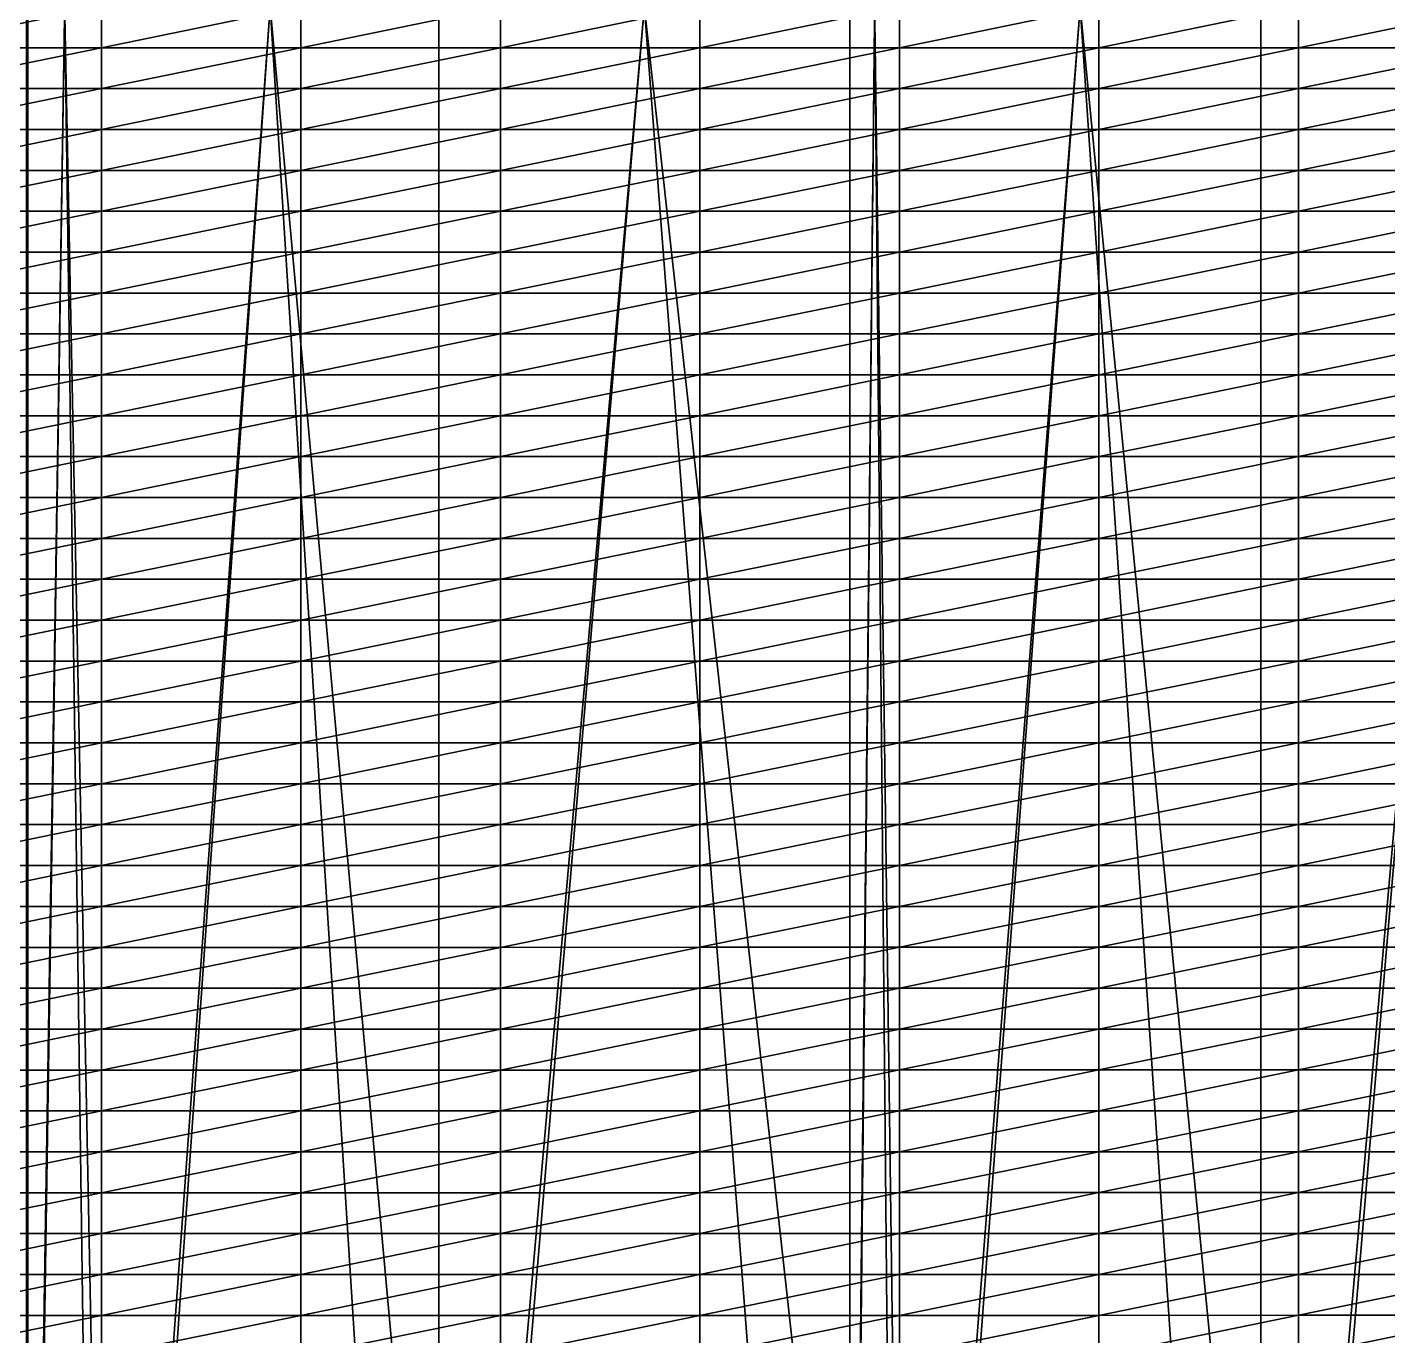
# Model space of a CAD drawing. Header units: metres. Extents: x -3 to 177, y -14 to 14.
# Drawn here: x 111.4 to 118.73, y -7.16 to -0.11 of the extents above; entities that cross this region are included whole.
import ezdxf

# ---------------------------------------------------------------- set-up
doc = ezdxf.new("R2010")
doc.units = ezdxf.units.M
for name, color, linetype, true_color in [('BULKHEAD_05', 7, 'Continuous', 0xdec086), ('DB_2', 7, 'Continuous', 0x99866a), ('HOLD_2', 7, 'Continuous', 0x6fbad1), ('HULL', 7, 'Continuous', 0x528ba5)]:
    doc.layers.add(name, color=color, linetype=linetype, true_color=true_color)

msp = doc.modelspace()

# ---------------------------------------------------------------- linework, layer by layer
at = {"layer": 'BULKHEAD_05'}
for points in [[(111.396, 14.388, 14.5999), (111.396, -14.388, 14.5999), (111.404, -14.388, 14.5999)], [(111.396, 14.388, 14.5999), (111.404, -14.388, 14.5999), (111.404, 14.388, 14.5999)], [(111.404, -14.388, 14.5999), (111.404, 12.5622, 0.012), (111.404, 14.388, 14.5999)], [(111.396, -12.5622, 0.012), (111.396, 12.5622, 0.012), (111.404, 12.5622, 0.012)], [(111.396, -12.5622, 0.012), (111.404, 12.5622, 0.012), (111.404, -12.5622, 0.012)], [(111.404, 12.5622, 0.012), (111.404, -14.388, 14.5999), (111.404, -12.5622, 0.012)]]:
    msp.add_3dface(points, dxfattribs=at)
at = {"layer": 'DB_2'}
for points in [[(111.404, 14.3622, 1.75), (111.8, -14.3623, 1.75), (111.8, 14.3622, 1.75)], [(111.404, 14.3622, 1.75), (111.404, -14.3623, 1.75), (111.8, -14.3623, 1.75)], [(111.404, -14.3623, 1.75), (111.404, 14.3622, 1.75), (111.404, 14.3094, 1.4)], [(111.404, -14.3623, 1.75), (111.404, 14.3094, 1.4), (111.404, 14.053, 0.7)], [(111.8, 14.3622, 1.75), (111.8, -14.3623, 1.75), (113.6188, -14.3623, 1.75)], [(111.8, 14.3622, 1.75), (113.6188, -14.3623, 1.75), (113.6188, 14.3623, 1.75)], [(113.6188, 14.3623, 1.75), (115.8335, -14.3624, 1.75), (115.8335, 14.3624, 1.75)], [(113.6188, 14.3623, 1.75), (113.6188, -14.3623, 1.75), (115.8335, -14.3624, 1.75)], [(115.8335, 14.3624, 1.75), (115.8335, -14.3624, 1.75), (116.1, -14.3624, 1.75)], [(115.8335, 14.3624, 1.75), (116.1, -14.3624, 1.75), (116.1, 14.3624, 1.75)], [(116.1, 14.3624, 1.75), (116.1, -14.3624, 1.75), (118.0483, -14.3624, 1.75)], [(116.1, 14.3624, 1.75), (118.0483, -14.3624, 1.75), (118.0483, 14.3624, 1.75)], [(118.0483, 14.3624, 1.75), (120.2631, -14.3625, 1.75), (120.2631, 14.3625, 1.75)], [(118.0483, 14.3624, 1.75), (118.0483, -14.3624, 1.75), (120.2631, -14.3625, 1.75)], [(111.404, 14.053, 0.7), (111.404, 12.5632), (111.404, -13.4516, 0.35)], [(111.404, -14.3623, 1.75), (111.404, 14.053, 0.7), (111.404, -13.4516, 0.35)], [(111.404, -12.5632), (111.404, 12.5632), (111.8, 12.5632)], [(111.404, -12.5632), (111.8, 12.5632), (111.8, -12.5632)], [(111.404, 12.5632), (111.404, -12.5632), (111.404, -13.4516, 0.35)], [(111.8, -12.5632), (111.8, 12.5632), (113.6188, 12.563)], [(111.8, -12.5632), (113.6188, 12.563), (113.6188, -12.563)], [(113.6188, -12.563), (113.6188, 12.563), (115.8335, 12.5627)], [(113.6188, -12.563), (115.8335, 12.5627), (115.8335, -12.5627)], [(115.8335, -12.5627), (115.8335, 12.5627), (116.1, 12.5627)], [(115.8335, -12.5627), (116.1, 12.5627), (116.1, -12.5627)], [(116.1, -12.5627), (116.1, 12.5627), (118.0483, 12.5624)], [(116.1, -12.5627), (118.0483, 12.5624), (118.0483, -12.5624)], [(118.0483, -12.5624), (118.0483, 12.5624), (120.2631, 12.5622)], [(118.0483, -12.5624), (120.2631, 12.5622), (120.2631, -12.5622)]]:
    msp.add_3dface(points, dxfattribs=at)
at = {"layer": 'HOLD_2'}
for points in [[(111.404, -9.996, 14.6), (111.404, 9.996, 12.6718), (111.404, 13.096, 8)], [(111.404, 13.096, 8), (111.404, 13.0582, 1.75), (111.404, -13.096, 5.75)], [(111.404, -9.996, 12.6718), (111.404, -9.996, 14.6), (111.404, 13.096, 8)], [(111.404, 13.096, 8), (111.404, -13.096, 5.75), (111.404, -9.996, 12.6718)], [(111.404, -13.0582, 1.75), (111.404, 13.0582, 1.75), (111.8, 13.0582, 1.75)], [(111.404, -13.0582, 1.75), (111.8, 13.0582, 1.75), (111.8, -13.0582, 1.75)], [(111.404, 13.0582, 1.75), (111.404, -13.0582, 1.75), (111.404, -13.096, 3.0001)], [(111.404, 13.0582, 1.75), (111.404, -13.096, 3.0001), (111.404, -13.096, 5.75)], [(111.8, -13.0582, 1.75), (111.8, 13.0582, 1.75), (113.6188, 13.0583, 1.75)], [(111.8, -13.0582, 1.75), (113.6188, 13.0583, 1.75), (113.6188, -13.0583, 1.75)], [(113.6188, -13.0583, 1.75), (113.6188, 13.0583, 1.75), (115.8335, 13.0584, 1.75)], [(113.6188, -13.0583, 1.75), (115.8335, 13.0584, 1.75), (115.8335, -13.0584, 1.75)], [(115.8335, -13.0584, 1.75), (115.8335, 13.0584, 1.75), (116.1, 13.0584, 1.75)], [(115.8335, -13.0584, 1.75), (116.1, 13.0584, 1.75), (116.1, -13.0584, 1.75)], [(116.1, -13.0584, 1.75), (116.1, 13.0584, 1.75), (118.0483, 13.0584, 1.75)], [(116.1, -13.0584, 1.75), (118.0483, 13.0584, 1.75), (118.0483, -13.0584, 1.75)], [(118.0483, -13.0584, 1.75), (118.0483, 13.0584, 1.75), (120.2631, 13.0585, 1.75)], [(118.0483, -13.0584, 1.75), (120.2631, 13.0585, 1.75), (120.2631, -13.0585, 1.75)], [(111.404, 9.996, 14.6), (111.404, -9.996, 14.6), (111.8, -9.996, 14.6)], [(111.404, 9.996, 14.6), (111.8, -9.996, 14.6), (111.8, 9.996, 14.6)], [(111.404, -9.996, 14.6), (111.404, 9.996, 14.6), (111.404, 9.996, 12.6718)], [(111.8, 9.996, 14.6), (111.8, -9.996, 14.6), (113.6188, -9.996, 14.6)], [(111.8, 9.996, 14.6), (113.6188, -9.996, 14.6), (113.6188, 9.996, 14.6)], [(113.6188, 9.996, 14.6), (113.6188, -9.996, 14.6), (115.8335, -9.996, 14.6)], [(113.6188, 9.996, 14.6), (115.8335, -9.996, 14.6), (115.8335, 9.996, 14.6)], [(115.8335, 9.996, 14.6), (115.8335, -9.996, 14.6), (116.1, -9.996, 14.6)], [(115.8335, 9.996, 14.6), (116.1, -9.996, 14.6), (116.1, 9.996, 14.6)], [(116.1, 9.996, 14.6), (116.1, -9.996, 14.6), (118.0483, -9.996, 14.6)], [(116.1, 9.996, 14.6), (118.0483, -9.996, 14.6), (118.0483, 9.996, 14.6)], [(118.0483, 9.996, 14.6), (118.0483, -9.996, 14.6), (120.2631, -9.996, 14.6)], [(118.0483, 9.996, 14.6), (120.2631, -9.996, 14.6), (120.2631, 9.996, 14.6)]]:
    msp.add_3dface(points, dxfattribs=at)
at = {"layer": 'HULL'}
for points in [[(110.725, -0.2204), (110.725, 0), (111.8, 0)], [(110.725, -0.2204), (111.8, 0), (111.8, -0.2204)], [(111.8, -0.2204), (111.8, 0), (112.875, 0)], [(111.8, -0.2204), (112.875, 0), (112.875, -0.2204)], [(112.875, -0.2204), (112.875, 0), (113.95, 0)], [(112.875, -0.2204), (113.95, 0), (113.95, -0.2204)], [(113.95, -0.2204), (113.95, 0), (115.025, 0)], [(113.95, -0.2204), (115.025, 0), (115.025, -0.2204)], [(115.025, -0.2204), (115.025, 0), (116.1, 0)], [(115.025, -0.2204), (116.1, 0), (116.1, -0.2204)], [(116.1, -0.2204), (116.1, 0), (117.175, 0)], [(116.1, -0.2204), (117.175, 0), (117.175, -0.2204)], [(117.175, -0.2204), (117.175, 0), (118.25, 0)], [(117.175, -0.2204), (118.25, 0), (118.25, -0.2204)], [(118.25, -0.2204), (118.25, 0), (119.325, 0)], [(118.25, -0.2204), (119.325, 0), (119.325, -0.2204)], [(110.725, -0.4408), (110.725, -0.2204), (111.8, -0.2204)], [(110.725, -0.4408), (111.8, -0.2204), (111.8, -0.4408)], [(111.8, -0.4408), (111.8, -0.2204), (112.875, -0.2204)], [(111.8, -0.4408), (112.875, -0.2204), (112.875, -0.4408)], [(112.875, -0.4408), (112.875, -0.2204), (113.95, -0.2204)], [(112.875, -0.4408), (113.95, -0.2204), (113.95, -0.4408)], [(113.95, -0.4408), (113.95, -0.2204), (115.025, -0.2204)], [(113.95, -0.4408), (115.025, -0.2204), (115.025, -0.4408)], [(115.025, -0.4408), (115.025, -0.2204), (116.1, -0.2204)], [(115.025, -0.4408), (116.1, -0.2204), (116.1, -0.4408)], [(116.1, -0.4408), (116.1, -0.2204), (117.175, -0.2204)], [(116.1, -0.4408), (117.175, -0.2204), (117.175, -0.4408)], [(117.175, -0.4408), (117.175, -0.2204), (118.25, -0.2204)], [(117.175, -0.4408), (118.25, -0.2204), (118.25, -0.4408)], [(118.25, -0.4408), (118.25, -0.2204), (119.325, -0.2204)], [(118.25, -0.4408), (119.325, -0.2204), (119.325, -0.4408)], [(110.725, -0.6612), (110.725, -0.4408), (111.8, -0.4408)], [(110.725, -0.6612), (111.8, -0.4408), (111.8, -0.6612)], [(111.8, -0.6612), (111.8, -0.4408), (112.875, -0.4408)], [(111.8, -0.6612), (112.875, -0.4408), (112.875, -0.6612)], [(112.875, -0.6612), (112.875, -0.4408), (113.95, -0.4408)], [(112.875, -0.6612), (113.95, -0.4408), (113.95, -0.6612)], [(113.95, -0.6612), (113.95, -0.4408), (115.025, -0.4408)], [(113.95, -0.6612), (115.025, -0.4408), (115.025, -0.6612)], [(115.025, -0.6612), (115.025, -0.4408), (116.1, -0.4408)], [(115.025, -0.6612), (116.1, -0.4408), (116.1, -0.6612)], [(116.1, -0.6612), (116.1, -0.4408), (117.175, -0.4408)], [(116.1, -0.6612), (117.175, -0.4408), (117.175, -0.6612)], [(117.175, -0.6612), (117.175, -0.4408), (118.25, -0.4408)], [(117.175, -0.6612), (118.25, -0.4408), (118.25, -0.6612)], [(118.25, -0.6612), (118.25, -0.4408), (119.325, -0.4408)], [(118.25, -0.6612), (119.325, -0.4408), (119.325, -0.6612)], [(110.725, -0.8816), (110.725, -0.6612), (111.8, -0.6612)], [(110.725, -0.8816), (111.8, -0.6612), (111.8, -0.8816)], [(111.8, -0.8816), (111.8, -0.6612), (112.875, -0.6612)], [(111.8, -0.8816), (112.875, -0.6612), (112.875, -0.8816)], [(112.875, -0.8816), (112.875, -0.6612), (113.95, -0.6612)], [(112.875, -0.8816), (113.95, -0.6612), (113.95, -0.8816)], [(113.95, -0.8816), (113.95, -0.6612), (115.025, -0.6612)], [(113.95, -0.8816), (115.025, -0.6612), (115.025, -0.8816)], [(115.025, -0.8816), (115.025, -0.6612), (116.1, -0.6612)], [(115.025, -0.8816), (116.1, -0.6612), (116.1, -0.8816)], [(116.1, -0.8816), (116.1, -0.6612), (117.175, -0.6612)], [(116.1, -0.8816), (117.175, -0.6612), (117.175, -0.8816)], [(117.175, -0.8816), (117.175, -0.6612), (118.25, -0.6612)], [(117.175, -0.8816), (118.25, -0.6612), (118.25, -0.8816)], [(118.25, -0.8816), (118.25, -0.6612), (119.325, -0.6612)], [(118.25, -0.8816), (119.325, -0.6612), (119.325, -0.8816)], [(110.725, -1.102), (110.725, -0.8816), (111.8, -0.8816)], [(110.725, -1.102), (111.8, -0.8816), (111.8, -1.102)], [(111.8, -1.102), (111.8, -0.8816), (112.875, -0.8816)], [(111.8, -1.102), (112.875, -0.8816), (112.875, -1.102)], [(112.875, -1.102), (112.875, -0.8816), (113.95, -0.8816)], [(112.875, -1.102), (113.95, -0.8816), (113.95, -1.102)], [(113.95, -1.102), (113.95, -0.8816), (115.025, -0.8816)], [(113.95, -1.102), (115.025, -0.8816), (115.025, -1.102)], [(115.025, -1.102), (115.025, -0.8816), (116.1, -0.8816)], [(115.025, -1.102), (116.1, -0.8816), (116.1, -1.102)], [(116.1, -1.102), (116.1, -0.8816), (117.175, -0.8816)], [(116.1, -1.102), (117.175, -0.8816), (117.175, -1.102)], [(117.175, -1.102), (117.175, -0.8816), (118.25, -0.8816)], [(117.175, -1.102), (118.25, -0.8816), (118.25, -1.102)], [(118.25, -1.102), (118.25, -0.8816), (119.325, -0.8816)], [(118.25, -1.102), (119.325, -0.8816), (119.325, -1.102)], [(110.725, -1.3224), (110.725, -1.102), (111.8, -1.102)], [(110.725, -1.3224), (111.8, -1.102), (111.8, -1.3224)], [(111.8, -1.3224), (111.8, -1.102), (112.875, -1.102)], [(111.8, -1.3224), (112.875, -1.102), (112.875, -1.3224)], [(112.875, -1.3224), (112.875, -1.102), (113.95, -1.102)], [(112.875, -1.3224), (113.95, -1.102), (113.95, -1.3224)], [(113.95, -1.3224), (113.95, -1.102), (115.025, -1.102)], [(113.95, -1.3224), (115.025, -1.102), (115.025, -1.3224)], [(115.025, -1.3224), (115.025, -1.102), (116.1, -1.102)], [(115.025, -1.3224), (116.1, -1.102), (116.1, -1.3224)], [(116.1, -1.3224), (116.1, -1.102), (117.175, -1.102)], [(116.1, -1.3224), (117.175, -1.102), (117.175, -1.3224)], [(117.175, -1.3224), (117.175, -1.102), (118.25, -1.102)], [(117.175, -1.3224), (118.25, -1.102), (118.25, -1.3224)], [(118.25, -1.3224), (118.25, -1.102), (119.325, -1.102)], [(118.25, -1.3224), (119.325, -1.102), (119.325, -1.3223)], [(110.725, -1.5428), (110.725, -1.3224), (111.8, -1.3224)], [(110.725, -1.5428), (111.8, -1.3224), (111.8, -1.5428)], [(111.8, -1.5428), (111.8, -1.3224), (112.875, -1.3224)], [(111.8, -1.5428), (112.875, -1.3224), (112.875, -1.5428)], [(112.875, -1.5428), (112.875, -1.3224), (113.95, -1.3224)], [(112.875, -1.5428), (113.95, -1.3224), (113.95, -1.5428)], [(113.95, -1.5428), (113.95, -1.3224), (115.025, -1.3224)], [(113.95, -1.5428), (115.025, -1.3224), (115.025, -1.5428)], [(115.025, -1.5428), (115.025, -1.3224), (116.1, -1.3224)], [(115.025, -1.5428), (116.1, -1.3224), (116.1, -1.5428)], [(116.1, -1.5428), (116.1, -1.3224), (117.175, -1.3224)], [(116.1, -1.5428), (117.175, -1.3224), (117.175, -1.5428)], [(117.175, -1.5428), (117.175, -1.3224), (118.25, -1.3224)], [(117.175, -1.5428), (118.25, -1.3224), (118.25, -1.5428)], [(118.25, -1.5428), (118.25, -1.3224), (119.325, -1.3223)], [(118.25, -1.5428), (119.325, -1.3223), (119.325, -1.5427)], [(110.725, -1.7633), (110.725, -1.5428), (111.8, -1.5428)], [(110.725, -1.7633), (111.8, -1.5428), (111.8, -1.7633)], [(111.8, -1.7633), (111.8, -1.5428), (112.875, -1.5428)], [(111.8, -1.7633), (112.875, -1.5428), (112.875, -1.7632)], [(112.875, -1.7632), (112.875, -1.5428), (113.95, -1.5428)], [(112.875, -1.7632), (113.95, -1.5428), (113.95, -1.7632)], [(113.95, -1.7632), (113.95, -1.5428), (115.025, -1.5428)], [(113.95, -1.7632), (115.025, -1.5428), (115.025, -1.7632)], [(115.025, -1.7632), (115.025, -1.5428), (116.1, -1.5428)], [(115.025, -1.7632), (116.1, -1.5428), (116.1, -1.7632)], [(116.1, -1.7632), (116.1, -1.5428), (117.175, -1.5428)], [(116.1, -1.7632), (117.175, -1.5428), (117.175, -1.7632)], [(117.175, -1.7632), (117.175, -1.5428), (118.25, -1.5428)], [(117.175, -1.7632), (118.25, -1.5428), (118.25, -1.7631)], [(118.25, -1.7631), (118.25, -1.5428), (119.325, -1.5427)], [(118.25, -1.7631), (119.325, -1.5427), (119.325, -1.7631)], [(110.725, -1.9837), (110.725, -1.7633), (111.8, -1.7633)], [(110.725, -1.9837), (111.8, -1.7633), (111.8, -1.9837)], [(111.8, -1.9837), (111.8, -1.7633), (112.875, -1.7632)], [(111.8, -1.9837), (112.875, -1.7632), (112.875, -1.9836)], [(112.875, -1.9836), (112.875, -1.7632), (113.95, -1.7632)], [(112.875, -1.9836), (113.95, -1.7632), (113.95, -1.9836)], [(113.95, -1.9836), (113.95, -1.7632), (115.025, -1.7632)], [(113.95, -1.9836), (115.025, -1.7632), (115.025, -1.9836)], [(115.025, -1.9836), (115.025, -1.7632), (116.1, -1.7632)], [(115.025, -1.9836), (116.1, -1.7632), (116.1, -1.9836)], [(116.1, -1.9836), (116.1, -1.7632), (117.175, -1.7632)], [(116.1, -1.9836), (117.175, -1.7632), (117.175, -1.9836)], [(117.175, -1.9836), (117.175, -1.7632), (118.25, -1.7631)], [(117.175, -1.9836), (118.25, -1.7631), (118.25, -1.9835)], [(118.25, -1.9835), (118.25, -1.7631), (119.325, -1.7631)], [(118.25, -1.9835), (119.325, -1.7631), (119.325, -1.9835)], [(110.725, -2.2041), (110.725, -1.9837), (111.8, -1.9837)], [(110.725, -2.2041), (111.8, -1.9837), (111.8, -2.2041)], [(111.8, -2.2041), (111.8, -1.9837), (112.875, -1.9836)], [(111.8, -2.2041), (112.875, -1.9836), (112.875, -2.204)], [(112.875, -2.204), (112.875, -1.9836), (113.95, -1.9836)], [(112.875, -2.204), (113.95, -1.9836), (113.95, -2.204)], [(113.95, -2.204), (113.95, -1.9836), (115.025, -1.9836)], [(113.95, -2.204), (115.025, -1.9836), (115.025, -2.204)], [(115.025, -2.204), (115.025, -1.9836), (116.1, -1.9836)], [(115.025, -2.204), (116.1, -1.9836), (116.1, -2.204)], [(116.1, -2.204), (116.1, -1.9836), (117.175, -1.9836)], [(116.1, -2.204), (117.175, -1.9836), (117.175, -2.204)], [(117.175, -2.204), (117.175, -1.9836), (118.25, -1.9835)], [(117.175, -2.204), (118.25, -1.9835), (118.25, -2.2039)], [(118.25, -2.2039), (118.25, -1.9835), (119.325, -1.9835)], [(118.25, -2.2039), (119.325, -1.9835), (119.325, -2.2039)], [(110.725, -2.4245), (110.725, -2.2041), (111.8, -2.2041)], [(110.725, -2.4245), (111.8, -2.2041), (111.8, -2.4245)], [(111.8, -2.4245), (111.8, -2.2041), (112.875, -2.204)], [(111.8, -2.4245), (112.875, -2.204), (112.875, -2.4244)], [(112.875, -2.4244), (112.875, -2.204), (113.95, -2.204)], [(112.875, -2.4244), (113.95, -2.204), (113.95, -2.4244)], [(113.95, -2.4244), (113.95, -2.204), (115.025, -2.204)], [(113.95, -2.4244), (115.025, -2.204), (115.025, -2.4244)], [(115.025, -2.4244), (115.025, -2.204), (116.1, -2.204)], [(115.025, -2.4244), (116.1, -2.204), (116.1, -2.4244)], [(116.1, -2.4244), (116.1, -2.204), (117.175, -2.204)], [(116.1, -2.4244), (117.175, -2.204), (117.175, -2.4244)], [(117.175, -2.4244), (117.175, -2.204), (118.25, -2.2039)], [(117.175, -2.4244), (118.25, -2.2039), (118.25, -2.4243)], [(118.25, -2.4243), (118.25, -2.2039), (119.325, -2.2039)], [(118.25, -2.4243), (119.325, -2.2039), (119.325, -2.4243)], [(110.725, -2.6449), (110.725, -2.4245), (111.8, -2.4245)], [(110.725, -2.6449), (111.8, -2.4245), (111.8, -2.6449)], [(111.8, -2.6449), (111.8, -2.4245), (112.875, -2.4244)], [(111.8, -2.6449), (112.875, -2.4244), (112.875, -2.6449)], [(112.875, -2.6449), (112.875, -2.4244), (113.95, -2.4244)], [(112.875, -2.6449), (113.95, -2.4244), (113.95, -2.6448)], [(113.95, -2.6448), (113.95, -2.4244), (115.025, -2.4244)], [(113.95, -2.6448), (115.025, -2.4244), (115.025, -2.6448)], [(115.025, -2.6448), (115.025, -2.4244), (116.1, -2.4244)], [(115.025, -2.6448), (116.1, -2.4244), (116.1, -2.6448)], [(116.1, -2.6448), (116.1, -2.4244), (117.175, -2.4244)], [(116.1, -2.6448), (117.175, -2.4244), (117.175, -2.6447)], [(117.175, -2.6447), (117.175, -2.4244), (118.25, -2.4243)], [(117.175, -2.6447), (118.25, -2.4243), (118.25, -2.6447)], [(118.25, -2.6447), (118.25, -2.4243), (119.325, -2.4243)], [(118.25, -2.6447), (119.325, -2.4243), (119.325, -2.6447)], [(110.725, -2.8653), (110.725, -2.6449), (111.8, -2.6449)], [(110.725, -2.8653), (111.8, -2.6449), (111.8, -2.8653)], [(111.8, -2.8653), (111.8, -2.6449), (112.875, -2.6449)], [(111.8, -2.8653), (112.875, -2.6449), (112.875, -2.8653)], [(112.875, -2.8653), (112.875, -2.6449), (113.95, -2.6448)], [(112.875, -2.8653), (113.95, -2.6448), (113.95, -2.8652)], [(113.95, -2.8652), (113.95, -2.6448), (115.025, -2.6448)], [(113.95, -2.8652), (115.025, -2.6448), (115.025, -2.8652)], [(115.025, -2.8652), (115.025, -2.6448), (116.1, -2.6448)], [(115.025, -2.8652), (116.1, -2.6448), (116.1, -2.8652)], [(116.1, -2.8652), (116.1, -2.6448), (117.175, -2.6447)], [(116.1, -2.8652), (117.175, -2.6447), (117.175, -2.8651)], [(117.175, -2.8651), (117.175, -2.6447), (118.25, -2.6447)], [(117.175, -2.8651), (118.25, -2.6447), (118.25, -2.8651)], [(118.25, -2.8651), (118.25, -2.6447), (119.325, -2.6447)], [(118.25, -2.8651), (119.325, -2.6447), (119.325, -2.8651)], [(110.725, -3.0857), (110.725, -2.8653), (111.8, -2.8653)], [(110.725, -3.0857), (111.8, -2.8653), (111.8, -3.0857)], [(111.8, -3.0857), (111.8, -2.8653), (112.875, -2.8653)], [(111.8, -3.0857), (112.875, -2.8653), (112.875, -3.0857)], [(112.875, -3.0857), (112.875, -2.8653), (113.95, -2.8652)], [(112.875, -3.0857), (113.95, -2.8652), (113.95, -3.0856)], [(113.95, -3.0856), (113.95, -2.8652), (115.025, -2.8652)], [(113.95, -3.0856), (115.025, -2.8652), (115.025, -3.0856)], [(115.025, -3.0856), (115.025, -2.8652), (116.1, -2.8652)], [(115.025, -3.0856), (116.1, -2.8652), (116.1, -3.0856)], [(116.1, -3.0856), (116.1, -2.8652), (117.175, -2.8651)], [(116.1, -3.0856), (117.175, -2.8651), (117.175, -3.0855)], [(117.175, -3.0855), (117.175, -2.8651), (118.25, -2.8651)], [(117.175, -3.0855), (118.25, -2.8651), (118.25, -3.0855)], [(118.25, -3.0855), (118.25, -2.8651), (119.325, -2.8651)], [(118.25, -3.0855), (119.325, -2.8651), (119.325, -3.0855)], [(110.725, -3.3061), (110.725, -3.0857), (111.8, -3.0857)], [(110.725, -3.3061), (111.8, -3.0857), (111.8, -3.3061)], [(111.8, -3.3061), (111.8, -3.0857), (112.875, -3.0857)], [(111.8, -3.3061), (112.875, -3.0857), (112.875, -3.3061)], [(112.875, -3.3061), (112.875, -3.0857), (113.95, -3.0856)], [(112.875, -3.3061), (113.95, -3.0856), (113.95, -3.306)], [(113.95, -3.306), (113.95, -3.0856), (115.025, -3.0856)], [(113.95, -3.306), (115.025, -3.0856), (115.025, -3.306)], [(115.025, -3.306), (115.025, -3.0856), (116.1, -3.0856)], [(115.025, -3.306), (116.1, -3.0856), (116.1, -3.306)], [(116.1, -3.306), (116.1, -3.0856), (117.175, -3.0855)], [(116.1, -3.306), (117.175, -3.0855), (117.175, -3.3059)], [(117.175, -3.3059), (117.175, -3.0855), (118.25, -3.0855)], [(117.175, -3.3059), (118.25, -3.0855), (118.25, -3.3059)], [(118.25, -3.3059), (118.25, -3.0855), (119.325, -3.0855)], [(118.25, -3.3059), (119.325, -3.0855), (119.325, -3.3059)], [(110.725, -3.5265), (110.725, -3.3061), (111.8, -3.3061)], [(110.725, -3.5265), (111.8, -3.3061), (111.8, -3.5265)], [(111.8, -3.5265), (111.8, -3.3061), (112.875, -3.3061)], [(111.8, -3.5265), (112.875, -3.3061), (112.875, -3.5265)], [(112.875, -3.5265), (112.875, -3.3061), (113.95, -3.306)], [(112.875, -3.5265), (113.95, -3.306), (113.95, -3.5264)], [(113.95, -3.5264), (113.95, -3.306), (115.025, -3.306)], [(113.95, -3.5264), (115.025, -3.306), (115.025, -3.5264)], [(115.025, -3.5264), (115.025, -3.306), (116.1, -3.306)], [(115.025, -3.5264), (116.1, -3.306), (116.1, -3.5264)], [(116.1, -3.5264), (116.1, -3.306), (117.175, -3.3059)], [(116.1, -3.5264), (117.175, -3.3059), (117.175, -3.5263)], [(117.175, -3.5263), (117.175, -3.3059), (118.25, -3.3059)], [(117.175, -3.5263), (118.25, -3.3059), (118.25, -3.5263)], [(118.25, -3.5263), (118.25, -3.3059), (119.325, -3.3059)], [(118.25, -3.5263), (119.325, -3.3059), (119.325, -3.5263)], [(110.725, -3.7469), (110.725, -3.5265), (111.8, -3.5265)], [(110.725, -3.7469), (111.8, -3.5265), (111.8, -3.7469)], [(111.8, -3.7469), (111.8, -3.5265), (112.875, -3.5265)], [(111.8, -3.7469), (112.875, -3.5265), (112.875, -3.7469)], [(112.875, -3.7469), (112.875, -3.5265), (113.95, -3.5264)], [(112.875, -3.7469), (113.95, -3.5264), (113.95, -3.7468)], [(113.95, -3.7468), (113.95, -3.5264), (115.025, -3.5264)], [(113.95, -3.7468), (115.025, -3.5264), (115.025, -3.7468)], [(115.025, -3.7468), (115.025, -3.5264), (116.1, -3.5264)], [(115.025, -3.7468), (116.1, -3.5264), (116.1, -3.7468)], [(116.1, -3.7468), (116.1, -3.5264), (117.175, -3.5263)], [(116.1, -3.7468), (117.175, -3.5263), (117.175, -3.7467)], [(117.175, -3.7467), (117.175, -3.5263), (118.25, -3.5263)], [(117.175, -3.7467), (118.25, -3.5263), (118.25, -3.7467)], [(118.25, -3.7467), (118.25, -3.5263), (119.325, -3.5263)], [(118.25, -3.7467), (119.325, -3.5263), (119.325, -3.7466)], [(110.725, -3.9673), (110.725, -3.7469), (111.8, -3.7469)], [(110.725, -3.9673), (111.8, -3.7469), (111.8, -3.9673)], [(111.8, -3.9673), (111.8, -3.7469), (112.875, -3.7469)], [(111.8, -3.9673), (112.875, -3.7469), (112.875, -3.9673)], [(112.875, -3.9673), (112.875, -3.7469), (113.95, -3.7468)], [(112.875, -3.9673), (113.95, -3.7468), (113.95, -3.9672)], [(113.95, -3.9672), (113.95, -3.7468), (115.025, -3.7468)], [(113.95, -3.9672), (115.025, -3.7468), (115.025, -3.9672)], [(115.025, -3.9672), (115.025, -3.7468), (116.1, -3.7468)], [(115.025, -3.9672), (116.1, -3.7468), (116.1, -3.9672)], [(116.1, -3.9672), (116.1, -3.7468), (117.175, -3.7467)], [(116.1, -3.9672), (117.175, -3.7467), (117.175, -3.9671)], [(117.175, -3.9671), (117.175, -3.7467), (118.25, -3.7467)], [(117.175, -3.9671), (118.25, -3.7467), (118.25, -3.9671)], [(118.25, -3.9671), (118.25, -3.7467), (119.325, -3.7466)], [(118.25, -3.9671), (119.325, -3.7466), (119.325, -3.967)], [(110.725, -4.1877), (110.725, -3.9673), (111.8, -3.9673)], [(110.725, -4.1877), (111.8, -3.9673), (111.8, -4.1877)], [(111.8, -4.1877), (111.8, -3.9673), (112.875, -3.9673)], [(111.8, -4.1877), (112.875, -3.9673), (112.875, -4.1877)], [(112.875, -4.1877), (112.875, -3.9673), (113.95, -3.9672)], [(112.875, -4.1877), (113.95, -3.9672), (113.95, -4.1876)], [(113.95, -4.1876), (113.95, -3.9672), (115.025, -3.9672)], [(113.95, -4.1876), (115.025, -3.9672), (115.025, -4.1876)], [(115.025, -4.1876), (115.025, -3.9672), (116.1, -3.9672)], [(115.025, -4.1876), (116.1, -3.9672), (116.1, -4.1876)], [(116.1, -4.1876), (116.1, -3.9672), (117.175, -3.9671)], [(116.1, -4.1876), (117.175, -3.9671), (117.175, -4.1875)], [(117.175, -4.1875), (117.175, -3.9671), (118.25, -3.9671)], [(117.175, -4.1875), (118.25, -3.9671), (118.25, -4.1875)], [(118.25, -4.1875), (118.25, -3.9671), (119.325, -3.967)], [(118.25, -4.1875), (119.325, -3.967), (119.325, -4.1874)], [(110.725, -4.4081), (110.725, -4.1877), (111.8, -4.1877)], [(110.725, -4.4081), (111.8, -4.1877), (111.8, -4.4081)], [(111.8, -4.4081), (111.8, -4.1877), (112.875, -4.1877)], [(111.8, -4.4081), (112.875, -4.1877), (112.875, -4.4081)], [(112.875, -4.4081), (112.875, -4.1877), (113.95, -4.1876)], [(112.875, -4.4081), (113.95, -4.1876), (113.95, -4.408)], [(113.95, -4.408), (113.95, -4.1876), (115.025, -4.1876)], [(113.95, -4.408), (115.025, -4.1876), (115.025, -4.408)], [(115.025, -4.408), (115.025, -4.1876), (116.1, -4.1876)], [(115.025, -4.408), (116.1, -4.1876), (116.1, -4.408)], [(116.1, -4.408), (116.1, -4.1876), (117.175, -4.1875)], [(116.1, -4.408), (117.175, -4.1875), (117.175, -4.4079)], [(117.175, -4.4079), (117.175, -4.1875), (118.25, -4.1875)], [(117.175, -4.4079), (118.25, -4.1875), (118.25, -4.4079)], [(118.25, -4.4079), (118.25, -4.1875), (119.325, -4.1874)], [(118.25, -4.4079), (119.325, -4.1874), (119.325, -4.4078)], [(110.725, -4.6285), (110.725, -4.4081), (111.8, -4.4081)], [(110.725, -4.6285), (111.8, -4.4081), (111.8, -4.6285)], [(111.8, -4.6285), (111.8, -4.4081), (112.875, -4.4081)], [(111.8, -4.6285), (112.875, -4.4081), (112.875, -4.6285)], [(112.875, -4.6285), (112.875, -4.4081), (113.95, -4.408)], [(112.875, -4.6285), (113.95, -4.408), (113.95, -4.6284)], [(113.95, -4.6284), (113.95, -4.408), (115.025, -4.408)], [(113.95, -4.6284), (115.025, -4.408), (115.025, -4.6284)], [(115.025, -4.6284), (115.025, -4.408), (116.1, -4.408)], [(115.025, -4.6284), (116.1, -4.408), (116.1, -4.6284)], [(116.1, -4.6284), (116.1, -4.408), (117.175, -4.4079)], [(116.1, -4.6284), (117.175, -4.4079), (117.175, -4.6283)], [(117.175, -4.6283), (117.175, -4.4079), (118.25, -4.4079)], [(117.175, -4.6283), (118.25, -4.4079), (118.25, -4.6283)], [(118.25, -4.6283), (118.25, -4.4079), (119.325, -4.4078)], [(118.25, -4.6283), (119.325, -4.4078), (119.325, -4.6282)], [(110.725, -4.8489), (110.725, -4.6285), (111.8, -4.6285)], [(110.725, -4.8489), (111.8, -4.6285), (111.8, -4.8489)], [(111.8, -4.8489), (111.8, -4.6285), (112.875, -4.6285)], [(111.8, -4.8489), (112.875, -4.6285), (112.875, -4.8489)], [(112.875, -4.8489), (112.875, -4.6285), (113.95, -4.6284)], [(112.875, -4.8489), (113.95, -4.6284), (113.95, -4.8488)], [(113.95, -4.8488), (113.95, -4.6284), (115.025, -4.6284)], [(113.95, -4.8488), (115.025, -4.6284), (115.025, -4.8488)], [(115.025, -4.8488), (115.025, -4.6284), (116.1, -4.6284)], [(115.025, -4.8488), (116.1, -4.6284), (116.1, -4.8488)], [(116.1, -4.8488), (116.1, -4.6284), (117.175, -4.6283)], [(116.1, -4.8488), (117.175, -4.6283), (117.175, -4.8487)], [(117.175, -4.8487), (117.175, -4.6283), (118.25, -4.6283)], [(117.175, -4.8487), (118.25, -4.6283), (118.25, -4.8487)], [(118.25, -4.8487), (118.25, -4.6283), (119.325, -4.6282)], [(118.25, -4.8487), (119.325, -4.6282), (119.325, -4.8486)], [(110.725, -5.0694), (110.725, -4.8489), (111.8, -4.8489)], [(110.725, -5.0694), (111.8, -4.8489), (111.8, -5.0694)], [(111.8, -5.0694), (111.8, -4.8489), (112.875, -4.8489)], [(111.8, -5.0694), (112.875, -4.8489), (112.875, -5.0693)], [(112.875, -5.0693), (112.875, -4.8489), (113.95, -4.8488)], [(112.875, -5.0693), (113.95, -4.8488), (113.95, -5.0693)], [(113.95, -5.0693), (113.95, -4.8488), (115.025, -4.8488)], [(113.95, -5.0693), (115.025, -4.8488), (115.025, -5.0692)], [(115.025, -5.0692), (115.025, -4.8488), (116.1, -4.8488)], [(115.025, -5.0692), (116.1, -4.8488), (116.1, -5.0691)], [(116.1, -5.0691), (116.1, -4.8488), (117.175, -4.8487)], [(116.1, -5.0691), (117.175, -4.8487), (117.175, -5.0691)], [(117.175, -5.0691), (117.175, -4.8487), (118.25, -4.8487)], [(117.175, -5.0691), (118.25, -4.8487), (118.25, -5.069)], [(118.25, -5.069), (118.25, -4.8487), (119.325, -4.8486)], [(118.25, -5.069), (119.325, -4.8486), (119.325, -5.069)], [(110.725, -5.2898), (110.725, -5.0694), (111.8, -5.0694)], [(110.725, -5.2898), (111.8, -5.0694), (111.8, -5.2898)], [(111.8, -5.2898), (111.8, -5.0694), (112.875, -5.0693)], [(111.8, -5.2898), (112.875, -5.0693), (112.875, -5.2897)], [(112.875, -5.2897), (112.875, -5.0693), (113.95, -5.0693)], [(112.875, -5.2897), (113.95, -5.0693), (113.95, -5.2897)], [(113.95, -5.2897), (113.95, -5.0693), (115.025, -5.0692)], [(113.95, -5.2897), (115.025, -5.0692), (115.025, -5.2896)], [(115.025, -5.2896), (115.025, -5.0692), (116.1, -5.0691)], [(115.025, -5.2896), (116.1, -5.0691), (116.1, -5.2895)], [(116.1, -5.2895), (116.1, -5.0691), (117.175, -5.0691)], [(116.1, -5.2895), (117.175, -5.0691), (117.175, -5.2895)], [(117.175, -5.2895), (117.175, -5.0691), (118.25, -5.069)], [(117.175, -5.2895), (118.25, -5.069), (118.25, -5.2894)], [(118.25, -5.2894), (118.25, -5.069), (119.325, -5.069)], [(118.25, -5.2894), (119.325, -5.069), (119.325, -5.2894)], [(110.725, -5.5102), (110.725, -5.2898), (111.8, -5.2898)], [(110.725, -5.5102), (111.8, -5.2898), (111.8, -5.5102)], [(111.8, -5.5102), (111.8, -5.2898), (112.875, -5.2897)], [(111.8, -5.5102), (112.875, -5.2897), (112.875, -5.5101)], [(112.875, -5.5101), (112.875, -5.2897), (113.95, -5.2897)], [(112.875, -5.5101), (113.95, -5.2897), (113.95, -5.5101)], [(113.95, -5.5101), (113.95, -5.2897), (115.025, -5.2896)], [(113.95, -5.5101), (115.025, -5.2896), (115.025, -5.51)], [(115.025, -5.51), (115.025, -5.2896), (116.1, -5.2895)], [(115.025, -5.51), (116.1, -5.2895), (116.1, -5.5099)], [(116.1, -5.5099), (116.1, -5.2895), (117.175, -5.2895)], [(116.1, -5.5099), (117.175, -5.2895), (117.175, -5.5099)], [(117.175, -5.5099), (117.175, -5.2895), (118.25, -5.2894)], [(117.175, -5.5099), (118.25, -5.2894), (118.25, -5.5098)], [(118.25, -5.5098), (118.25, -5.2894), (119.325, -5.2894)], [(118.25, -5.5098), (119.325, -5.2894), (119.325, -5.5098)], [(110.725, -5.7306), (110.725, -5.5102), (111.8, -5.5102)], [(110.725, -5.7306), (111.8, -5.5102), (111.8, -5.7306)], [(111.8, -5.7306), (111.8, -5.5102), (112.875, -5.5101)], [(111.8, -5.7306), (112.875, -5.5101), (112.875, -5.7305)], [(112.875, -5.7305), (112.875, -5.5101), (113.95, -5.5101)], [(112.875, -5.7305), (113.95, -5.5101), (113.95, -5.7305)], [(113.95, -5.7305), (113.95, -5.5101), (115.025, -5.51)], [(113.95, -5.7305), (115.025, -5.51), (115.025, -5.7304)], [(115.025, -5.7304), (115.025, -5.51), (116.1, -5.5099)], [(115.025, -5.7304), (116.1, -5.5099), (116.1, -5.7303)], [(116.1, -5.7303), (116.1, -5.5099), (117.175, -5.5099)], [(116.1, -5.7303), (117.175, -5.5099), (117.175, -5.7303)], [(117.175, -5.7303), (117.175, -5.5099), (118.25, -5.5098)], [(117.175, -5.7303), (118.25, -5.5098), (118.25, -5.7302)], [(118.25, -5.7302), (118.25, -5.5098), (119.325, -5.5098)], [(118.25, -5.7302), (119.325, -5.5098), (119.325, -5.7302)], [(110.725, -5.951), (110.725, -5.7306), (111.8, -5.7306)], [(110.725, -5.951), (111.8, -5.7306), (111.8, -5.951)], [(111.8, -5.951), (111.8, -5.7306), (112.875, -5.7305)], [(111.8, -5.951), (112.875, -5.7305), (112.875, -5.9509)], [(112.875, -5.9509), (112.875, -5.7305), (113.95, -5.7305)], [(112.875, -5.9509), (113.95, -5.7305), (113.95, -5.9509)], [(113.95, -5.9509), (113.95, -5.7305), (115.025, -5.7304)], [(113.95, -5.9509), (115.025, -5.7304), (115.025, -5.9508)], [(115.025, -5.9508), (115.025, -5.7304), (116.1, -5.7303)], [(115.025, -5.9508), (116.1, -5.7303), (116.1, -5.9507)], [(116.1, -5.9507), (116.1, -5.7303), (117.175, -5.7303)], [(116.1, -5.9507), (117.175, -5.7303), (117.175, -5.9507)], [(117.175, -5.9507), (117.175, -5.7303), (118.25, -5.7302)], [(117.175, -5.9507), (118.25, -5.7302), (118.25, -5.9506)], [(118.25, -5.9506), (118.25, -5.7302), (119.325, -5.7302)], [(118.25, -5.9506), (119.325, -5.7302), (119.325, -5.9506)], [(110.725, -6.1714), (110.725, -5.951), (111.8, -5.951)], [(110.725, -6.1714), (111.8, -5.951), (111.8, -6.1714)], [(111.8, -6.1714), (111.8, -5.951), (112.875, -5.9509)], [(111.8, -6.1714), (112.875, -5.9509), (112.875, -6.1713)], [(112.875, -6.1713), (112.875, -5.9509), (113.95, -5.9509)], [(112.875, -6.1713), (113.95, -5.9509), (113.95, -6.1713)], [(113.95, -6.1713), (113.95, -5.9509), (115.025, -5.9508)], [(113.95, -6.1713), (115.025, -5.9508), (115.025, -6.1712)], [(115.025, -6.1712), (115.025, -5.9508), (116.1, -5.9507)], [(115.025, -6.1712), (116.1, -5.9507), (116.1, -6.1711)], [(116.1, -6.1711), (116.1, -5.9507), (117.175, -5.9507)], [(116.1, -6.1711), (117.175, -5.9507), (117.175, -6.1711)], [(117.175, -6.1711), (117.175, -5.9507), (118.25, -5.9506)], [(117.175, -6.1711), (118.25, -5.9506), (118.25, -6.171)], [(118.25, -6.171), (118.25, -5.9506), (119.325, -5.9506)], [(118.25, -6.171), (119.325, -5.9506), (119.325, -6.171)], [(110.725, -6.3918), (110.725, -6.1714), (111.8, -6.1714)], [(110.725, -6.3918), (111.8, -6.1714), (111.8, -6.3918)], [(111.8, -6.3918), (111.8, -6.1714), (112.875, -6.1713)], [(111.8, -6.3918), (112.875, -6.1713), (112.875, -6.3917)], [(112.875, -6.3917), (112.875, -6.1713), (113.95, -6.1713)], [(112.875, -6.3917), (113.95, -6.1713), (113.95, -6.3917)], [(113.95, -6.3917), (113.95, -6.1713), (115.025, -6.1712)], [(113.95, -6.3917), (115.025, -6.1712), (115.025, -6.3916)], [(115.025, -6.3916), (115.025, -6.1712), (116.1, -6.1711)], [(115.025, -6.3916), (116.1, -6.1711), (116.1, -6.3915)], [(116.1, -6.3915), (116.1, -6.1711), (117.175, -6.1711)], [(116.1, -6.3915), (117.175, -6.1711), (117.175, -6.3915)], [(117.175, -6.3915), (117.175, -6.1711), (118.25, -6.171)], [(117.175, -6.3915), (118.25, -6.171), (118.25, -6.3914)], [(118.25, -6.3914), (118.25, -6.171), (119.325, -6.171)], [(118.25, -6.3914), (119.325, -6.171), (119.325, -6.3913)], [(110.725, -6.6122), (110.725, -6.3918), (111.8, -6.3918)], [(110.725, -6.6122), (111.8, -6.3918), (111.8, -6.6122)], [(111.8, -6.6122), (111.8, -6.3918), (112.875, -6.3917)], [(111.8, -6.6122), (112.875, -6.3917), (112.875, -6.6121)], [(112.875, -6.6121), (112.875, -6.3917), (113.95, -6.3917)], [(112.875, -6.6121), (113.95, -6.3917), (113.95, -6.6121)], [(113.95, -6.6121), (113.95, -6.3917), (115.025, -6.3916)], [(113.95, -6.6121), (115.025, -6.3916), (115.025, -6.612)], [(115.025, -6.612), (115.025, -6.3916), (116.1, -6.3915)], [(115.025, -6.612), (116.1, -6.3915), (116.1, -6.6119)], [(116.1, -6.6119), (116.1, -6.3915), (117.175, -6.3915)], [(116.1, -6.6119), (117.175, -6.3915), (117.175, -6.6119)], [(117.175, -6.6119), (117.175, -6.3915), (118.25, -6.3914)], [(117.175, -6.6119), (118.25, -6.3914), (118.25, -6.6118)], [(118.25, -6.6118), (118.25, -6.3914), (119.325, -6.3913)], [(118.25, -6.6118), (119.325, -6.3913), (119.325, -6.6117)], [(110.725, -6.8326), (110.725, -6.6122), (111.8, -6.6122)], [(110.725, -6.8326), (111.8, -6.6122), (111.8, -6.8326)], [(111.8, -6.8326), (111.8, -6.6122), (112.875, -6.6121)], [(111.8, -6.8326), (112.875, -6.6121), (112.875, -6.8325)], [(112.875, -6.8325), (112.875, -6.6121), (113.95, -6.6121)], [(112.875, -6.8325), (113.95, -6.6121), (113.95, -6.8325)], [(113.95, -6.8325), (113.95, -6.6121), (115.025, -6.612)], [(113.95, -6.8325), (115.025, -6.612), (115.025, -6.8324)], [(115.025, -6.8324), (115.025, -6.612), (116.1, -6.6119)], [(115.025, -6.8324), (116.1, -6.6119), (116.1, -6.8323)], [(116.1, -6.8323), (116.1, -6.6119), (117.175, -6.6119)], [(116.1, -6.8323), (117.175, -6.6119), (117.175, -6.8323)], [(117.175, -6.8323), (117.175, -6.6119), (118.25, -6.6118)], [(117.175, -6.8323), (118.25, -6.6118), (118.25, -6.8322)], [(118.25, -6.8322), (118.25, -6.6118), (119.325, -6.6117)], [(118.25, -6.8322), (119.325, -6.6117), (119.325, -6.8321)], [(110.725, -7.053), (110.725, -6.8326), (111.8, -6.8326)], [(110.725, -7.053), (111.8, -6.8326), (111.8, -7.053)], [(111.8, -7.053), (111.8, -6.8326), (112.875, -6.8325)], [(111.8, -7.053), (112.875, -6.8325), (112.875, -7.0529)], [(112.875, -7.0529), (112.875, -6.8325), (113.95, -6.8325)], [(112.875, -7.0529), (113.95, -6.8325), (113.95, -7.0529)], [(113.95, -7.0529), (113.95, -6.8325), (115.025, -6.8324)], [(113.95, -7.0529), (115.025, -6.8324), (115.025, -7.0528)], [(115.025, -7.0528), (115.025, -6.8324), (116.1, -6.8323)], [(115.025, -7.0528), (116.1, -6.8323), (116.1, -7.0527)], [(116.1, -7.0527), (116.1, -6.8323), (117.175, -6.8323)], [(116.1, -7.0527), (117.175, -6.8323), (117.175, -7.0527)], [(117.175, -7.0527), (117.175, -6.8323), (118.25, -6.8322)], [(117.175, -7.0527), (118.25, -6.8322), (118.25, -7.0526)], [(118.25, -7.0526), (118.25, -6.8322), (119.325, -6.8321)], [(118.25, -7.0526), (119.325, -6.8321), (119.325, -7.0525)], [(110.725, -7.2734), (110.725, -7.053), (111.8, -7.053)], [(110.725, -7.2734), (111.8, -7.053), (111.8, -7.2734)], [(111.8, -7.2734), (111.8, -7.053), (112.875, -7.0529)], [(111.8, -7.2734), (112.875, -7.0529), (112.875, -7.2733)], [(112.875, -7.2733), (112.875, -7.0529), (113.95, -7.0529)], [(112.875, -7.2733), (113.95, -7.0529), (113.95, -7.2733)], [(113.95, -7.2733), (113.95, -7.0529), (115.025, -7.0528)], [(113.95, -7.2733), (115.025, -7.0528), (115.025, -7.2732)], [(115.025, -7.2732), (115.025, -7.0528), (116.1, -7.0527)], [(115.025, -7.2732), (116.1, -7.0527), (116.1, -7.2731)], [(116.1, -7.2731), (116.1, -7.0527), (117.175, -7.0527)], [(116.1, -7.2731), (117.175, -7.0527), (117.175, -7.2731)], [(117.175, -7.2731), (117.175, -7.0527), (118.25, -7.0526)], [(117.175, -7.2731), (118.25, -7.0526), (118.25, -7.273)], [(118.25, -7.273), (118.25, -7.0526), (119.325, -7.0525)], [(118.25, -7.273), (119.325, -7.0525), (119.325, -7.2729)]]:
    msp.add_3dface(points, dxfattribs=at)

doc.saveas('drawing.dxf')
